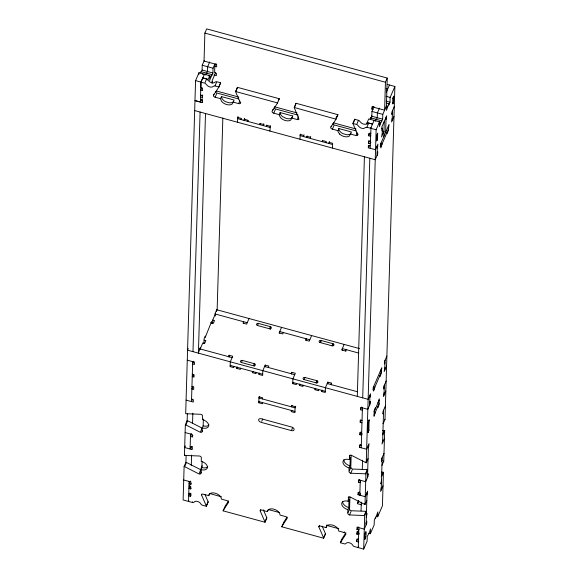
<?xml version="1.0" encoding="UTF-8"?>
<svg xmlns="http://www.w3.org/2000/svg" width="578" height="578" viewBox="0 0 578 578"><rect width="100%" height="100%" fill="white"/><g stroke="black" fill="none" stroke-linecap="round" stroke-linejoin="round"><path stroke-width="0.87" d="M186.13 455.341L185.928 462.321L184.115 466.468L183.118 499.948L192.344 502.463A1.907 1.142 23.4 0 0 194.071 502.13A3.808 2.29 23.4 0 1 197.524 501.458A3.808 2.29 23.4 0 1 200.877 503.98A1.907 1.142 23.4 0 0 202.56 505.244L206.368 506.277L208.181 502.087A1.907 1.142 23.4 0 0 208.116 501.726L205.118 494.833M184.115 466.468A1.907 1.142 23.4 0 1 184.628 466.656L199.056 473.989A1.907 1.142 23.4 0 0 200.898 473.281L201.007 469.683A6.669 4.01 23.4 0 0 207.451 467.212A6.669 4.01 23.4 0 0 201.252 461.302L201.361 457.704A1.907 1.142 23.4 0 0 199.591 456.013L184.96 455.435A1.907 1.142 23.4 0 1 184.44 455.341L185.35 424.751L187.164 420.56A1.907 1.142 23.4 0 1 187.677 420.755L202.112 428.081A1.907 1.142 23.4 0 0 202.437 428.154M206.317 73.117L211.736 74.591L209.677 80.465L209.814 75.675L198.991 72.705L195.566 80.617L185.683 413.631A1.907 1.142 23.4 0 0 186.195 413.718L200.826 414.303A1.907 1.142 23.4 0 1 202.596 415.987L202.495 419.585A6.669 4.01 23.4 0 1 208.687 425.495A6.669 4.01 23.4 0 1 202.242 427.973L202.134 431.564A1.907 1.142 23.4 0 1 200.299 432.272L185.863 424.938A1.907 1.142 23.4 0 0 185.35 424.751M187.135 421.514L187.373 413.48M198.94 74.302L198.991 72.705M189.129 481.46L188.536 501.429L188.84 500.729M190.538 434.035L190.09 449.012L191.13 446.613M192.684 361.647L191.499 401.587L192.532 399.188M192.98 351.662L200.089 112.045M202.495 101.858L202.192 102.552L194.974 100.586L200.385 102.06L200.978 82.09L202.495 78.601M201.18 72.12L202.083 70.025L202.228 65.235L204.309 60.423M189.779 488.063L189.916 485.686M193.095 376.191L193.16 374.349M191.289 465.536L191.6 455.067M192.553 422.988L192.842 413.176M189.909 493.041L188.703 495.837L190.509 496.329L190.877 493.229M189.83 486.351L188.919 488.446L190.726 488.937L190.798 486.539L188.992 486.047M190.263 481.062L189.057 483.851L190.863 484.342L190.935 481.951L183.71 479.986M185.365 445.941L184.671 447.538L191.896 449.503L192.272 446.404M191.672 433.637L190.465 436.426L192.272 436.925L192.344 434.526L185.119 432.561M202.192 102.552L202.567 99.459M201.433 95.377L200.523 97.472L202.329 97.964L202.705 94.864M386.422 106.005L387.253 78.052L206.686 28.9L204.872 33.09L204.041 61.044L216.678 64.483L216.613 66.882L214.806 66.391L216.013 63.594M205.508 113.519L198.399 353.136L200.248 347.754L200.198 349.35M207.495 71.52L207.647 66.708L209.727 61.897M211.736 74.591L211.7 75.79L212.906 72.994L213.051 68.204L214.792 64.194M203.933 343.7L204.077 338.903L205.291 336.114L205.255 337.314L211.541 321.679L211.49 323.275M201.007 469.683L201.91 467.588L202.09 461.598M202.242 427.973L203.153 425.878L203.355 419.086M214.806 66.391L214.611 72.777L216.418 73.269L216.345 75.667L213.824 74.981M212.603 323.68L212.711 320.082L215.334 314.035M215.276 316.029L215.37 312.835L216.577 310.039L216.548 311.239L217.147 309.844L222.841 117.97M229.054 357.052L229.105 355.253L232.717 356.236L230.297 361.821L230.152 366.611L233.765 367.601L233.801 366.401M237.406 122.204L237.854 116.713M240.419 368.2L240.39 369.4L236.778 368.417L236.814 367.218M244.472 118.512L244.133 120.412L244.74 119.017M243.569 323.528L243.62 321.729L243.02 323.131L246.633 324.114L249.046 318.529M256.068 372.463L256.032 373.655L252.427 372.673L252.463 371.481M254.313 366.091L254.378 363.692L242.341 360.419A1.431 1.113 1.7 0 0 240.535 361.098A1.431 1.113 1.7 0 0 241.438 362.514L253.475 365.787A1.431 1.113 1.7 0 0 255.281 365.108A1.431 1.113 1.7 0 0 254.378 363.692L253.475 365.787M263.734 123.757L263.395 125.657L264.002 124.256M268.228 367.464L268.828 366.062L265.215 365.079L262.802 370.671L262.658 375.462L259.045 374.479L259.081 373.28M262.455 402.584L262.419 403.776L258.814 402.794L258.987 396.804L262.6 397.787L262.564 398.986M269.912 131.047L270.352 125.556M265.165 366.878L265.215 365.079M270.331 329.381L270.41 326.686L258.373 323.405A1.431 1.113 1.7 0 0 256.567 324.085A1.431 1.113 1.7 0 0 257.463 325.501L269.507 328.781A1.431 1.113 1.7 0 0 271.313 328.102A1.431 1.113 1.7 0 0 270.41 326.686L269.507 328.781M279.687 333.159L279.738 331.562L309.83 339.756M291.652 374.089L291.702 372.29L295.315 373.272L292.894 378.857L292.75 383.655L296.362 384.637L296.398 383.438M292.063 405.453L291.457 406.854L291.493 405.655L295.105 406.637L294.925 412.627L291.312 411.644L291.348 410.445M300.004 139.24L300.148 134.45L303.761 135.433L303.725 136.632M303.017 385.237L302.98 386.436L299.375 385.454L299.404 384.254M310.343 138.431L310.682 136.538M306.167 340.565L306.217 338.773L305.618 340.167L309.223 341.15L311.643 335.565M318.666 389.5L318.63 390.699L315.017 389.716L315.053 388.517M316.91 383.127L316.975 380.729L304.938 377.456A1.431 1.113 1.7 0 0 303.132 378.135A1.431 1.113 1.7 0 0 304.035 379.551L316.072 382.824A1.431 1.113 1.7 0 0 317.878 382.145A1.431 1.113 1.7 0 0 316.975 380.729L316.072 382.824M320.92 342.241L320.971 340.442L333.007 343.722A1.431 1.113 1.7 0 1 333.911 345.138A1.431 1.113 1.7 0 1 332.097 345.817L320.06 342.537A1.431 1.113 1.7 0 1 319.164 341.121A1.431 1.113 1.7 0 1 320.971 340.442L320.06 342.537M331.375 384.897L331.425 383.106L327.813 382.123L325.392 387.708L325.255 392.498L321.643 391.516L321.679 390.316M329.337 141.617L329.005 143.51L329.605 142.116M332.509 148.091L332.646 143.293L329.041 142.311M327.762 383.915L327.813 382.123M332.957 345.521L333.007 343.722L332.097 345.817M342.284 350.196L342.335 348.599L358.801 353.086M345.89 351.381L345.947 349.582L345.341 350.983L341.728 350.001L344.148 344.409M347.869 509.659A6.669 4.01 23.4 0 1 341.67 503.749A6.669 4.01 23.4 0 1 348.115 501.27L349.025 499.175L348.772 507.563L347.869 509.659L347.761 513.257A1.907 1.142 23.4 0 0 349.531 514.94L364.162 515.525A1.907 1.142 23.4 0 1 364.675 515.612L366.495 511.422A1.907 1.142 23.4 0 0 365.975 511.335L351.345 510.75A1.907 1.142 23.4 0 1 349.574 509.066L349.936 496.95M348.115 501.27L348.527 496.979M349.105 467.942A6.669 4.01 23.4 0 1 342.906 462.032A6.669 4.01 23.4 0 1 349.35 459.561L350.261 457.465L350.008 465.846L349.105 467.942L348.996 471.54A1.907 1.142 23.4 0 0 350.767 473.23L365.397 473.808A1.907 1.142 23.4 0 1 365.917 473.902L367.731 469.712A1.907 1.142 23.4 0 0 367.211 469.618L352.58 469.04A1.907 1.142 23.4 0 1 350.81 467.349L351.171 455.233M349.35 459.561L349.762 455.262M357.298 396.392L364.407 156.768M367.066 124.386L367.117 122.608L368.713 118.924L379.558 121.85L379.414 126.647L381.473 120.773L370.635 117.84L370.086 119.097M358.736 541.333L358.432 542.034L356.626 541.543L356.698 539.144L358.505 539.635M359.256 533.248L358.649 534.643L356.85 534.151L356.915 531.76L358.721 532.251M359.09 529.354L358.786 530.055L356.98 529.564L357.052 527.165L364.277 529.13L366.698 523.545L366.77 521.146L366.163 522.548M366.987 494.891L367.659 491.098L365.238 496.683L358.02 494.717L358.085 492.319L359.892 492.81M360.499 481.929L360.195 482.63L358.389 482.139L358.461 479.74L365.686 481.705L368.107 476.12L368.179 473.722L367.572 475.123M368.388 447.466L369.067 443.673L366.647 449.258L359.422 447.293L359.494 444.894L361.301 445.385M362.211 433.811L361.604 435.205L359.798 434.714L359.87 432.315L361.676 432.806M361.973 422.821L360.166 422.33L360.239 419.939L362.045 420.43M362.348 410.243L360.542 409.751L360.607 407.36L367.832 409.325L370.252 403.733L370.325 401.342L369.718 402.736M377.282 147.939L377.954 144.146L375.534 149.738L368.316 147.773L368.388 145.374L370.195 145.866M370.859 142.275L370.26 143.669L368.453 143.178L368.518 140.779L370.325 141.27M370.78 135.584L370.476 136.278L368.67 135.787L368.742 133.395L370.549 133.886L370.852 133.186M370.635 117.84L370.599 119.039L371.806 116.25L371.95 111.453L374.038 106.641M358.859 527.656L358.266 547.626L358.57 546.925M360.267 480.231L359.819 495.209L360.513 493.612M361.228 447.784L362.413 407.851M362.709 397.866L369.826 158.242M370.122 148.264L371.018 127.594M371.632 117.934L371.705 115.542M373.099 109.48L371.9 109.148L371.965 106.757L384.608 110.196L385.439 82.235L387.253 78.052M361.048 510.865L361.308 502.138M362.283 469.184L362.55 460.261M342.031 538.956L340.521 542.453A1.907 1.142 23.4 0 0 340.435 542.771L344.242 543.811A1.907 1.142 23.4 0 0 345.969 543.472A3.808 2.29 23.4 0 1 349.423 542.8A3.808 2.29 23.4 0 1 352.782 545.329A1.907 1.142 23.4 0 0 354.459 546.586L363.685 549.1L364.675 515.612M348.223 497.68A1.907 1.142 23.4 0 1 350.066 496.972L364.494 504.298A1.907 1.142 23.4 0 0 365.007 504.493L365.917 473.902M349.459 455.963A1.907 1.142 23.4 0 1 351.301 455.254L365.73 462.588A1.907 1.142 23.4 0 0 366.25 462.776L376.126 129.768L379.558 121.85M364.978 534.029C363.569 545.986 367.117 534.65 365.881 531.782C364.993 531.471 364.422 537.143 365.881 531.933M367.998 432.185L368.309 422.019L369.089 419.78L368.894 430.27L368.056 432.51L368.909 430.09M376.654 140.649L376.82 135.346L377.651 133.171L377.55 138.734L376.712 140.974L377.557 138.554M366.091 524.94L367.052 492.492M367.5 477.515L368.461 445.067M369.645 405.135L369.942 395.15M377.058 155.533L377.355 145.548M369.869 397.541L370.549 393.755L368.128 399.34L187.561 350.189L188.255 348.592M381.473 120.773L381.444 121.972L382.65 119.176L382.795 114.386L386.617 105.557L386.472 110.355L388.828 103.802L386.509 103.166M373.778 386.306L373.634 391.082L374.884 387.094M380.996 143.091L380.859 147.874L382.101 143.879M368.8 533.292L370.346 533.718L370.491 528.921L369.241 532.916L367.254 536.391L367.109 541.189L363.685 549.1M375.259 412.454L374.009 416.449L374.19 410.459L375.397 407.663L375.36 408.863M383.828 136.553L384.276 121.373M385.642 132.362L386.09 117.189M377.875 406.406L377.846 407.598L379.052 404.81L379.233 398.82L377.983 402.808M379.927 375.454L379.89 376.654L381.097 373.858L381.848 367.673L373.171 387.686L373.106 390.085L373.706 388.691M387.144 132.239L387.108 133.439L388.315 130.65L389.066 124.458L380.396 144.478L380.324 146.87L380.924 145.475M388.828 103.802L388.792 105.001L389.998 102.205L390.143 97.415L394.882 86.469L387.181 84.374M381.234 369.075L381.126 372.673L373.67 389.897M388.452 125.867L388.344 129.458L380.888 146.682M376.076 516.298L377.701 516.746L377.839 511.949L375.483 518.502L375.519 517.303L374.313 520.099L374.168 524.889L370.346 533.718M381.213 490.028L382.181 457.581M382.622 442.604L383.582 410.156M384.03 395.179L384.327 385.194M384.767 370.216L385.064 360.231M392.18 120.614L392.476 110.629M392.679 103.643L392.845 98.339L393.676 96.158L393.575 101.728L392.794 103.968L393.589 101.547L393.134 102.595M381.285 472.161L382.911 472.226A1.907 1.142 23.4 0 1 383.431 472.32L382.434 505.801L377.701 516.746M381.942 465.384L383.763 461.193L384.666 430.603A1.907 1.142 23.4 0 0 384.153 430.516L382.687 430.451M382.925 423.587A1.907 1.142 23.4 0 0 383.185 423.674L384.999 419.484L394.882 86.469M201.657 87.842L201.7 87.473M291.832 118.093L292.743 115.997L280.099 112.558L279.29 115.506L280.959 118.122A6.661 4.01 23.4 0 0 290.705 120.137L291.832 118.093L297.251 119.574A1.907 1.149 23.4 0 0 298.956 119.27L294.245 107.653L296.044 103.281L337.935 114.69L335.897 118.013M233.18 102.133L232.045 104.17A6.661 4.01 23.4 0 1 221.547 101.316L220.543 98.694L221.446 96.598L234.09 100.037L233.18 102.133L238.598 103.607A1.9 1.142 23.4 0 0 240.441 102.898L240.744 102.198M339.611 134.089L337.949 131.473L338.759 128.526L351.395 131.965L349.358 136.097A6.661 4.01 23.4 0 1 339.626 134.096M200.364 72.879L200.913 71.621L206.324 73.095L205.501 75.003M204.41 74.179L200.978 82.09L200.812 87.683L202.618 88.174L202.546 90.573L200.747 90.081L201.65 87.986M206.584 73.616L207.502 71.499M205.089 82.43L206.606 78.94L208.774 80.971A3.808 2.29 23.4 0 0 212.177 82.849A3.808 2.29 23.4 0 0 215.088 82.054L216.28 81.628L220.623 82.755A1.9 1.142 23.4 0 1 220.543 83.08M209.814 75.675L208.225 79.359L202.806 77.886M200.385 102.06L201.426 99.669M202.329 97.964L202.632 97.263M215.645 72.64L212.112 80.783L212.047 83.181L212.646 81.78M195.566 80.617L205.32 83.326L206.96 85.161A3.808 2.29 23.4 0 0 210.363 87.04A3.808 2.29 23.4 0 0 213.275 86.245L215.002 85.912L216.512 82.416M213.658 94.828L213.961 94.127M220.543 98.694L215.124 97.22A1.907 1.149 23.4 0 1 213.354 95.529L218.722 87.271A1.9 1.142 23.4 0 0 218.809 86.946L220.623 82.755M218.722 87.271L220.24 83.781M215.124 97.22L216.634 93.723M240.441 102.898L235.636 91.873A1.9 1.142 23.4 0 1 235.571 91.512L237.392 87.321L279.282 98.722A1.9 1.142 23.4 0 1 279.196 99.048L278.3 100.42M235.94 91.172L237.457 87.683A1.9 1.142 23.4 0 1 237.392 87.321M238.902 102.906L239.805 100.81M238.208 117.016L237.515 118.606L270.02 127.456M241.431 118.895L241.127 119.595L241.163 118.396L237.551 117.413M248.2 120.347L247.745 121.394L247.781 120.195L244.169 119.213M260.389 123.273L259.782 124.667L259.818 123.475L263.431 124.458M272.614 110.095L272.917 109.394M267.007 125.079L266.407 126.474L266.444 125.274L270.049 126.257M279.196 114.654L273.777 113.18A1.907 1.142 23.4 0 1 272.007 111.489L277.382 103.238L279.282 98.722M273.777 113.18L275.287 109.69M294.592 107.14L296.044 103.281M297.554 118.873L298.458 116.778M193.825 361.25L192.611 364.046L194.418 364.537L194.49 362.139L187.265 360.173M200.212 348.946L202.835 342.899L204.641 343.39L205.847 340.594L204.164 340.139M193.146 374.53L192.236 376.625L194.042 377.116L194.114 374.717L192.308 374.226M300.806 134.053L300.112 135.649L332.61 144.493M193.081 386.212L191.874 389.008L193.681 389.5L193.746 387.101L191.939 386.61M303.761 135.433L304.064 134.732M307.337 136.054L306.73 137.448L306.766 136.249L310.379 137.232M185.863 424.938L187.38 421.449M192.272 436.925L192.871 435.523M184.44 455.341L184.743 454.648M228.498 356.648L229.105 355.253M322.683 141.01L322.38 141.711L322.416 140.512L326.028 141.494L325.992 142.694L326.295 141.993M330.963 126.755L331.266 126.062M191.896 449.503L192.199 448.803M184.628 466.656L186.138 463.166M200.595 431.571L202.112 428.081M337.848 130.621L332.429 129.147A1.907 1.142 23.4 0 1 330.659 127.456L336.035 119.198L337.935 114.69M332.429 129.147L333.947 125.657M230.152 366.611L230.759 365.217M202.134 431.564L202.437 430.863M236.778 368.417L237.377 367.023M241.438 362.514L242.341 360.419M257.463 325.501L258.373 323.405M190.863 484.342L191.166 483.649M190.726 488.937L191.029 488.237M202.083 465.673L199.359 473.288M190.509 496.329L191.108 494.927M200.898 473.281L201.505 471.879M350.492 134.06L355.904 135.534A1.907 1.142 23.4 0 0 357.746 134.826L352.883 123.439L354.697 119.249L359.039 120.484L360.672 122.319A3.808 2.29 23.4 0 0 364.082 124.191A3.808 2.29 23.4 0 0 366.994 123.403L368.186 122.977L372.528 124.104L367.117 122.608M353.252 123.107L354.459 120.311M192.344 502.463L192.647 501.762M356.994 123.779L358.505 120.289M252.427 372.673L253.027 371.278M356.207 134.84L357.117 132.745M206.368 506.277A1.907 1.142 23.4 0 0 206.303 505.916L201.498 494.891L201.801 494.19M357.746 134.826L358.049 134.132M371.9 109.148L373.106 106.359M259.045 374.479L259.652 373.085M352.883 123.439L357.226 124.675L358.859 126.51A3.808 2.29 23.4 0 0 362.269 128.381A3.808 2.29 23.4 0 0 365.173 127.594L366.907 127.254L368.417 123.764M281.551 327.372L279.131 332.957L282.743 333.94L283.35 332.545M201.498 494.891A1.907 1.142 23.4 0 1 203.34 494.183L208.759 495.657L209.669 493.561L221.461 496.777M206.606 505.215L208.116 501.726M370.715 128.294L374.139 120.376M379.457 108.093L377.369 112.927L371.95 111.453M386.35 92.184L389.464 84.995M368.67 135.787L369.877 132.998M375.238 121.199L376.061 119.299M376.314 119.819L377.232 117.702L377.376 112.912L382.795 114.386M368.453 143.178L369.356 141.083M259.645 396.407L258.951 398.004L295.069 407.837L295.755 406.24M368.316 147.773L369.219 145.678M258.814 402.794L259.414 401.399M376.798 135.657L377.709 133.569M392.83 98.65L393.741 96.555M386.017 119.581L386.696 115.788L381.856 126.965L381.783 129.356L382.39 127.962L382.239 133.157L381.559 136.95L383.98 131.358L381.661 130.729M394.29 106.439L391.87 112.024L391.797 114.422L392.404 113.028M377.123 153.134L377.73 151.739L377.658 154.131L375.238 159.723L194.678 110.571M392.252 118.215L391.573 122.009L393.994 116.424M261.718 421.34L262.737 418.985M263.344 509.818L266.769 517.693A1.907 1.142 23.4 0 1 266.834 518.054L265.02 522.245L223.13 510.844L224.943 506.653A1.907 1.142 23.4 0 1 225.03 506.328L228.613 500.823M291.095 373.684L291.702 372.29M292.75 383.655L293.357 382.253M299.375 385.454L299.975 384.059M304.035 379.551L304.938 377.456M291.312 411.644L291.919 410.25M291.355 430.581A2.854 1.72 23.4 0 0 294.123 429.519A2.854 1.72 23.4 0 0 291.464 426.983L261.372 418.79A2.854 1.72 23.4 0 0 258.612 419.852A2.854 1.72 23.4 0 0 261.263 422.388L291.355 430.581L292.721 427.438M265.02 522.245A1.907 1.142 23.4 0 0 264.955 521.883L260.158 510.858L260.757 509.456M315.017 389.716L315.624 388.315M260.158 510.858A1.907 1.142 23.4 0 1 261.993 510.15L267.412 511.624L268.322 509.529L279.275 512.513M265.259 521.183L266.769 517.693M321.643 391.516L322.249 390.121M330.818 384.5L331.425 383.106M322.17 526.175L325.421 533.653A1.907 1.142 23.4 0 1 325.486 534.021L323.673 538.212L281.782 526.804L283.596 522.62A1.907 1.142 23.4 0 1 283.682 522.295L287.1 517.043M360.542 409.751L361.749 406.963M386.884 356.041L384.464 361.626L384.392 364.024L384.999 362.63M360.166 422.33L361.077 420.235M384.84 367.818L384.168 371.611L386.588 366.026M323.673 538.212A1.907 1.142 23.4 0 0 323.608 537.843L318.81 526.818L319.417 525.424M359.798 434.714L361.012 431.918M368.294 422.2L369.205 420.112M386.14 381.003L383.72 386.588L383.648 388.987L384.254 387.585M374.147 411.666L379.19 400.027M359.422 447.293L360.636 444.496M349.3 470.839L350.81 467.349M374.045 415.257L379.081 403.617M384.103 392.78L383.424 396.573L385.844 390.988M318.81 526.818A1.907 1.142 23.4 0 1 320.653 526.117L326.064 527.591L326.975 525.496A6.669 4.01 23.4 0 1 327.083 524.824M350.767 473.23L352.277 469.733M323.911 537.15L325.421 533.653M385.403 405.966L382.983 411.55L382.911 413.949L383.517 412.548M365.73 462.588L366.943 459.792M366.25 462.776L368.063 458.585M358.389 482.139L359.603 479.343M348.064 512.556L349.574 509.066M365.701 473.107L367.211 469.618M382.636 434.006L384.153 430.516M384.666 430.603L382.853 434.793A1.907 1.142 23.4 0 0 382.333 434.699M358.02 494.717L359.227 491.921M349.531 514.94L351.041 511.451M382.694 440.205L382.015 443.998L384.435 438.413M340.521 542.453L345.897 534.195A1.907 1.142 23.4 0 0 344.127 532.504L344.423 531.803M357.76 502.643L358.671 500.548M340.435 542.771L342.248 538.58A1.907 1.142 23.4 0 1 342.335 538.263L345.919 532.757M361.712 504.905A1.907 1.142 23.4 0 0 361.185 504.702L357.377 503.669L358.584 500.873M383.994 453.39L381.574 458.975L381.502 461.367L382.109 459.972M364.494 504.298L364.797 503.604M382.34 463.101L382.643 462.4M365.007 504.493L366.82 500.302M356.98 529.564L358.194 526.768M364.465 514.825L365.975 511.335M381.401 475.716L382.911 472.226M383.431 472.32L381.617 476.51A1.907 1.142 23.4 0 0 381.227 476.431M356.85 534.151L358.057 531.363M366.387 514.955L366.994 513.56L366.315 517.353M381.509 480.043L380.837 483.837L381.437 482.435M356.626 541.543L357.84 538.747M381.285 487.63L380.613 491.423L383.026 485.838M364.826 539.021L365.737 536.926M336.035 119.198L294.231 107.472M358.801 501.278L357.457 503.344A1.907 1.142 23.4 0 0 357.377 503.669M204.872 33.09L385.439 82.235M386.111 88.745L387.657 89.164M386.082 96.309L390.143 97.415M386.133 101.15L389.998 102.205M386.169 105.94L387.715 106.359M386.133 107.14L387.679 107.559M202.228 65.235L213.051 68.204M202.083 70.025L212.906 72.994M371.806 116.25L382.65 119.176M202.416 74.136L204.735 74.772M208.6 75.841L210.919 76.477M379.11 122.233L380.664 122.652M209.337 77.25L210.883 77.676M379.074 123.432L380.627 123.851M202.791 77.907L206.606 78.94M215.002 85.912L218.809 86.946M235.571 91.512L277.462 102.913A1.9 1.142 23.4 0 1 277.382 103.238M366.907 127.254L376.126 129.768M216.28 90.948L238.851 97.09M274.442 106.778L297.013 112.92M333.477 122.847L356.048 128.988M238.671 98.939L216.938 93.029A1.907 1.149 23.4 0 1 215.283 91.815M298.197 115.145L275.59 108.989A1.907 1.142 23.4 0 1 273.936 107.775M355.983 130.874L334.243 124.956A1.907 1.142 23.4 0 1 332.588 123.743M200.595 95.074L202.401 95.565M376.986 146.299L377.889 146.545M200.458 99.669L202.264 100.16M216.569 309.685L359.53 348.599M214.756 313.876L247.232 322.719M212.711 320.082L214.517 320.573L213.311 323.369L210.782 322.683M199.634 348.794L232.11 357.63M264.616 366.481L294.708 374.667M327.213 383.517L357.392 391.732M369.573 395.901L370.476 396.147M230.189 365.419L262.694 374.262M292.786 382.455L325.291 391.299M258.85 401.602L294.961 411.428M368.092 445.826L368.995 446.072M191.571 399.188L193.377 399.68L193.305 402.078L186.08 400.113M190.162 446.613L191.968 447.105M365.795 523.3L366.698 523.545M326.975 525.496L338.773 528.704M344.127 532.504L338.708 531.03A6.669 4.01 23.4 0 0 332.509 525.113A6.669 4.01 23.4 0 0 326.064 527.591M188.775 493.439L190.581 493.93M354.762 119.617L354.697 119.249M209.012 424.938A6.669 4.01 23.4 0 1 203.153 425.878M207.777 466.656A6.669 4.01 23.4 0 1 201.91 467.588M201.541 469.892A1.907 1.142 23.4 0 1 200.869 469.798L186.441 462.465A1.907 1.142 23.4 0 0 185.928 462.277M348.772 507.563A6.669 4.01 23.4 0 1 342.61 501.307M350.008 465.846A6.669 4.01 23.4 0 1 343.845 459.597M281.782 526.804A1.907 1.142 23.4 0 1 281.869 526.486L287.237 518.228A1.907 1.142 23.4 0 0 285.467 516.537L280.055 515.063A6.669 4.01 23.4 0 0 273.856 509.153A6.669 4.01 23.4 0 0 267.412 511.624M223.13 510.844A1.907 1.142 23.4 0 1 223.216 510.519L228.585 502.26A1.907 1.142 23.4 0 0 226.814 500.577L221.396 499.096A6.669 4.01 23.4 0 0 215.204 493.186A6.669 4.01 23.4 0 0 208.759 495.657M384.999 419.484A1.907 1.142 23.4 0 1 384.608 419.346M383.763 461.193A1.907 1.142 23.4 0 1 383.496 461.114M292.743 115.997A6.661 4.003 23.4 0 1 288.256 118.801L286.298 118.476L282.606 116.662A6.661 4.003 23.4 0 1 280.113 112.566M233.736 101.251A6.661 4.003 23.4 0 1 229.603 102.833L225.695 101.771A6.661 4.003 23.4 0 1 221.461 96.598M351.048 133.178A6.661 4.003 23.4 0 1 346.908 134.768L343.007 133.699A6.661 4.003 23.4 0 1 338.766 128.526"/></g></svg>
